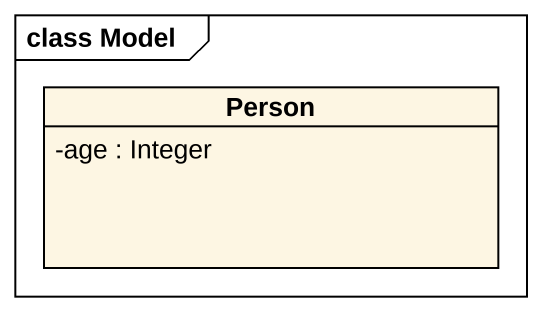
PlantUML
@startuml
mainframe class Model
hide circle
hide empty members
skinparam classAttributeIconSize 0
class "Person" as Person_ {
  -age : Integer
}
@enduml
